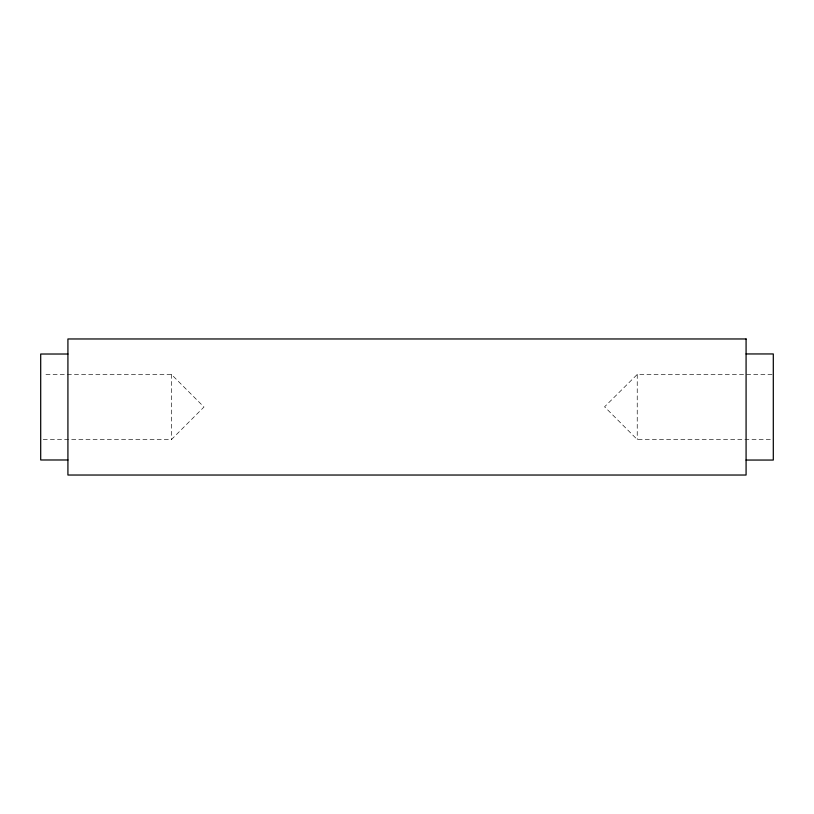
<?xml version="1.0" encoding="UTF-8"?>
<svg xmlns="http://www.w3.org/2000/svg" width="814" height="814" viewBox="0 0 814 814"><rect width="100%" height="100%" fill="white"/><g stroke="black" fill="none" stroke-linecap="round" stroke-linejoin="round"><path stroke-width="0.61" stroke-dasharray="4.07 3.05" d="M43.234 439.662L171.327 439.662L203.988 407L171.327 374.338L43.234 374.338M772.028 374.471L637.23 374.471L604.578 406.807L637.23 439.529L772.028 439.529M637.23 374.471L637.23 439.529M171.327 374.338L171.327 439.662"/><path stroke-width="1.22" d="M746.082 353.948L773.3 353.948L773.3 460.052L746.082 460.052M67.918 354.019L40.7 354.019L40.7 459.981L67.918 459.981M746.082 338.97L67.918 338.97L67.918 475.03L746.082 475.03L746.082 338.97"/></g></svg>
